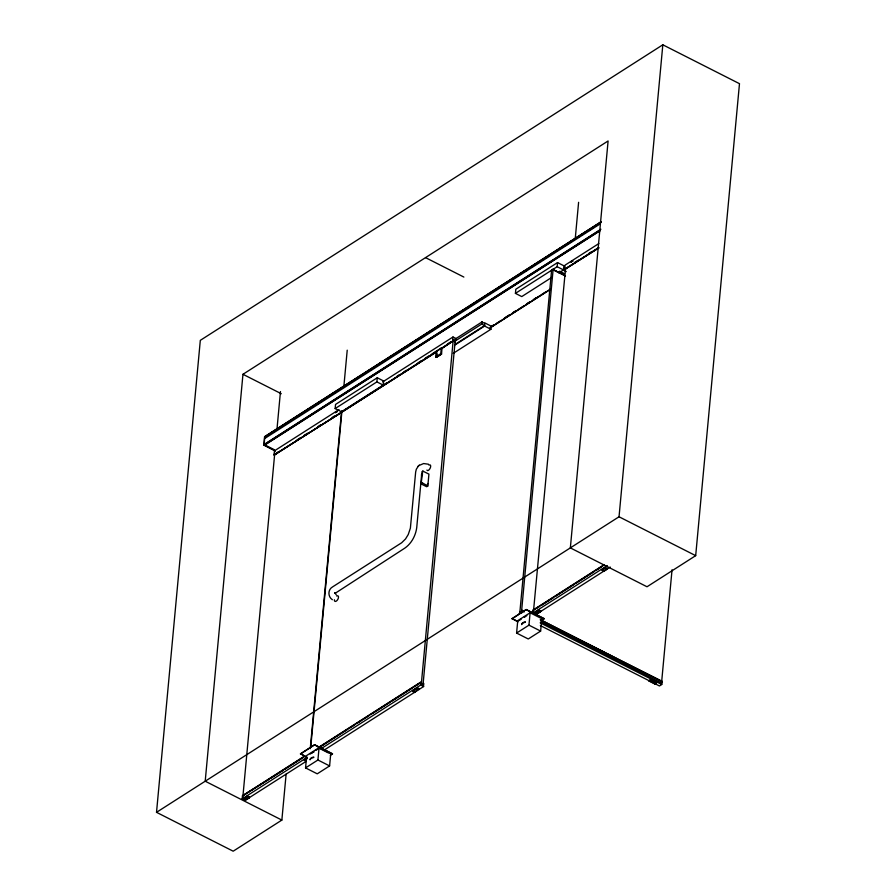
<?xml version="1.0" encoding="UTF-8"?>
<svg xmlns="http://www.w3.org/2000/svg" width="896" height="896" viewBox="0 0 896 896"><rect width="100%" height="100%" fill="white"/><g stroke="black" fill="none" stroke-linecap="round" stroke-linejoin="round"><path stroke-width="1.34" d="M601.283 221.592L264.555 436.677L263.95 445.133L275.33 451.002M275.341 450.8L264.085 445.032L264.757 436.778L601.25 221.85M454.653 341.354L481.723 324.061L481.914 321.989L484.837 323.467M482.306 322.19L481.723 324.061L484.646 325.539L455.224 344.333M281.859 820.086L233.173 851.2L156.52 812.325L200.312 340.346L662.827 44.8L739.48 83.675L695.688 555.654L647.013 586.768L570.349 547.893L608.104 140.963L242.962 374.293L205.206 781.211L281.859 820.086L286.126 774.099M265.586 436.094L265.507 436.867L271.69 432.712M306.107 761.376L245.09 800.363L242.166 798.874L242.458 795.782L304.64 756.045M274.075 454.966L341.443 412.485L274.075 454.966L274.456 450.834L338.99 409.606M274.49 453.555L274.344 455.101L452.614 341.13L452.995 336.997L455.918 338.475L455.045 342.362M242.85 797.026L274.658 454.216L278.174 451.965M276.92 429.834L280.47 391.541M244.608 798.605L247.475 796.051L249.413 797.037L249.346 797.81L246.557 799.59L244.608 798.605L247.475 796.051M246.557 799.59L246.635 798.818M306.421 757.053L300.485 753.782L314.675 744.722L332.539 753.771L330.333 755.429M335.149 408.565L335.541 404.432L377.272 377.765L383.6 380.979L383.219 385.112L376.891 381.898L335.149 408.565L341.477 411.779L386.411 383.04M306.32 761.41L304.382 760.413L304.45 759.64L307.238 757.859M305.558 767.906L317.923 759.998L319.077 747.611L330.758 753.536L329.605 765.923L317.24 773.83L305.558 767.906L306.712 755.507L347.67 729.355M310.251 748.72L341.533 411.477M343.795 387.106L347.222 350.179M341.734 410.838L341.589 412.384L436.486 351.747M310.733 747.342L341.891 411.488M300.462 754.04L314.675 744.722M376.891 381.898L377.272 377.765M421.781 473.11L416.73 527.621C415.677 535.595 411.522 543.469 404.835 548.117L334.947 593.443L334.992 592.715L336.202 594.798M441.963 348.354L441.56 354.088L436.531 357.302L435.725 356.899L436.251 351.221L441.28 348.006L442.086 348.41M436.834 352.699L436.408 357.246L441.437 354.032M436.531 357.302L436.845 353.898M427.84 483.493L426.933 486.282M427.829 486.002L428.926 474.118L422.722 471.038L421.31 482.283L427.829 486.002L426.675 486.741L420.75 483.739L421.904 482.989M435.725 356.899L440.754 353.685L441.28 348.006M412.653 691.466L412.731 690.693L417.368 687.736L419.317 688.722L419.238 689.494L417.301 688.509L412.653 691.466L414.602 692.462L418.152 689.461M417.301 688.509L417.368 687.736M321.126 748.675L420.706 685.037L421.478 682.192M421.266 682.08L421.12 683.626L423.494 684.835L423.64 683.29M455.258 342.474L455.403 340.928L453.029 339.718L452.883 341.264L441.168 348.757M324.05 750.154L423.629 686.526L423.427 683.178M482.037 324.262L482.07 322.067M455.179 344.859L484.602 326.054L484.882 322.952L491.21 326.166L490.93 329.258L453.264 353.326M551.902 277.323L521.752 296.587L515.424 293.373L515.816 289.24L557.547 262.573L563.875 265.787L563.494 269.909L558.858 272.877M518.022 621.846L512.086 618.576L526.266 609.504L544.141 618.565L540.837 620.917M516.589 633.058L517.742 620.67L530.107 612.763L541.789 618.688L540.635 631.086L528.27 638.982L516.589 633.058L528.954 625.162L530.107 612.763M519.355 613.838L519.938 611.52M519.758 611.632L519.624 613.178L521.506 611.979L553.19 268.722M551.645 269.707L519.837 612.528L521.394 611.531M521.584 613.39L521.864 610.288L524.35 611.542M515.424 293.373L557.166 266.706L557.547 262.573M512.064 618.834L526.266 609.504M610.232 567.034L535.718 614.656L532.795 613.166L533.086 610.075L604.106 564.693M598.954 247.934L564.704 269.259L565.085 265.126L598.853 243.555M533.221 611.755L533.355 610.21L604.386 564.827M533.478 611.318L565.555 268.374M535.472 612.752L538.653 609.997L540.59 610.982L540.523 611.755L537.421 613.738L535.472 612.752L538.653 609.997M537.421 613.738L537.488 612.965L535.539 611.979M575.187 239.243L578.603 202.317M602.067 570.203L605.237 567.437L607.186 568.434L607.118 569.206L604.016 571.189L602.067 570.203L605.237 567.437M604.016 571.189L604.083 570.416M156.52 812.325L619.035 516.779L662.827 44.8M649.096 681.083L650.72 679.325L656.555 682.282L656.488 683.066L654.942 684.051L649.096 681.083L650.72 679.325M654.942 684.051L655.01 683.278M661.707 681.24L672.045 569.755M540.355 625.565L659.445 685.966L661.763 684.488L662.054 681.386L540.478 619.73M418.41 466.032L416.315 469.258L415.654 472.058L410.379 528.17L408.24 534.531L405.541 538.944L401.643 542.774L332.808 586.757C327.734 589.322 327.69 596.736 332.371 599.726M418.947 465.55L423.618 463.546L428.467 464.218M417.984 466.435L419.384 465.136M265.003 436.878L601.227 222.107M273.75 431.603L294.067 418.41M296.139 417.301L360.035 376.264M360.92 375.906L389.48 357.448M390.365 357.09L411.858 343.146M412.742 342.787L418.925 338.632M419.81 338.274L434.235 328.843M435.12 328.485L441.302 324.33M442.187 323.971L456.613 314.541M457.509 314.182L477.826 301M479.886 299.891L595.605 225.736M596.49 225.378L600.32 222.723M265.776 436.733L270.491 433.72M274.019 431.469L277.558 429.206M281.086 426.955L284.626 424.693M288.154 422.43L291.693 420.179M296.397 417.166L299.936 414.904M303.464 412.653L307.003 410.39M310.531 408.128L314.07 405.877M317.598 403.614L321.138 401.363M325.853 398.35L329.381 396.088M332.92 393.837L336.448 391.574M339.987 389.312L343.515 387.061M348.23 384.048L350.582 382.547M355.298 379.534L358.826 377.272M362.365 375.021L365.893 372.758M370.608 369.746L372.96 368.245M377.675 365.232L380.027 363.731M382.39 362.219L388.282 358.456M392.986 355.443L395.349 353.942M400.053 350.93L402.416 349.429M404.768 347.917L409.483 344.915M414.187 341.902L417.726 339.64M420.078 338.139L424.794 335.126M427.146 333.626L431.861 330.613M436.565 327.6L438.928 326.099M442.456 323.837L447.171 320.824M449.523 319.323L454.238 316.31M458.954 313.298L461.306 311.797M464.845 309.534L468.373 307.283M471.912 305.021L476.616 302.008M481.331 298.995L483.683 297.494M487.222 295.232L490.75 292.981M494.29 290.718L497.818 288.467M501.357 286.205L506.061 283.192M509.6 280.93L513.128 278.678M516.667 276.416L520.195 274.165M523.734 271.902L527.262 269.64M531.978 266.638L535.517 264.376M539.045 262.114L542.584 259.862M546.112 257.6L549.651 255.349M554.355 252.336L556.718 250.824M561.422 247.822L564.962 245.56M568.49 243.298L572.029 241.046M576.744 238.034L579.096 236.533M588.515 230.507L594.406 226.744M597.946 224.482L600.298 222.981M317.576 403.872L319.939 402.371M382.368 362.477L385.896 360.226M404.746 348.174L408.274 345.923M501.334 286.462L503.686 284.962M523.712 272.16L526.064 270.659M566.115 245.067L569.643 242.805M588.493 230.765L592.032 228.502M600.309 223.798L264.858 438.424M263.816 444.685L600.914 229.242M264.006 444.786L599.704 230.272M599.928 230.642L264.23 445.166L264.04 444.506M264.208 445.368L599.906 230.866M382.704 381.909L452.995 336.997M296.946 439.97L300.462 437.718M303.99 435.467L307.507 433.216M318.069 426.474L320.41 424.973M332.147 417.48L334.488 415.979M574.594 262.55L578.088 260.322M588.571 253.624L590.901 252.134M396.962 376.309L399.302 374.808M403.984 371.818L406.325 370.317M418.04 362.835L421.557 360.584M425.074 358.344L428.59 356.093M432.107 353.853L435.613 351.602M447.328 344.12L450.845 341.869M454.843 339.282L481.914 321.989M564.704 269.259L598.472 247.688M564.973 269.394L598.741 247.822M436.699 351.859L341.309 412.25M441.381 348.858L452.614 341.13M490.336 327.074L493.875 324.811M504.47 318.035L509.186 315.022M512.714 312.771L516.253 310.509M526.848 303.733L529.211 302.232M533.915 299.219L536.278 297.718M490.582 327.197L494.11 324.934M496.474 323.434L501.178 320.421M503.541 318.909L509.432 315.146M511.784 313.645L516.499 310.632M518.851 309.131L523.566 306.118M525.918 304.618L530.634 301.605M532.986 300.093L538.877 296.33M541.229 294.829L545.944 291.816M490.291 327.611L550.368 289.195M490.269 327.813L550.346 289.43M421.848 471.856L423.013 471.117M521.864 610.288L523.958 611.789M319.066 747.074L420.997 681.946M242.726 795.917L303.744 756.93M268.755 779.531L242.458 795.782M271.107 778.03L282.834 770.538M285.186 769.037L303.957 757.042M318.17 747.958L420.09 682.83M539.392 606.603L533.086 610.075M541.722 605.114L553.37 597.677M555.699 596.187L573.16 585.021M575.49 583.542L594.115 571.637M596.445 570.147L601.104 567.168M350.022 727.854L354.704 724.864M357.045 723.363L361.738 720.373M364.078 718.872L368.76 715.87M372.277 713.63L389.85 702.397M392.19 700.907L412.104 688.173M414.456 686.683L420.314 682.942M310.139 754.062L312.413 752.618M315.806 750.445L318.08 748.989M518.907 620.67L521.17 619.214M524.574 617.042L526.837 615.597M242.166 798.874L306.701 757.646M532.795 613.166L607.32 565.555M304.382 760.413L307.16 758.632M247.565 798.224L249.413 797.037M538.53 612.304L540.59 610.982M605.114 569.755L607.186 568.434M540.859 620.659L544.141 618.565M662.054 681.386L623.213 662.122M557.166 266.706L563.494 269.909M562.554 269.752L566.272 271.634M559.608 271.208L564.57 273.728M564.648 275.139L553.101 269.718L565.499 276.013M553.269 269.618L564.435 275.274M425.533 257.622L463.859 277.066M484.602 326.054L490.93 329.258M436.251 351.221L436.934 351.557M440.754 353.685L441.56 354.088M619.035 516.779L695.688 555.654M242.962 374.293L281.288 393.725M605.17 568.221L607.118 569.206M264.768 444.875L274.232 449.68M538.574 610.77L540.523 611.755M526.243 609.762L544.107 618.822M521.651 610.422L524.126 611.688M540.254 619.864L661.842 681.52L661.696 683.077L541.352 622.048M541.33 620.603L558.701 629.406M561.176 630.672L604.598 652.691M607.085 653.946L617.008 658.986M540.187 622.821L661.763 684.488M650.642 680.098L656.488 683.066M528.954 625.162L540.635 631.086M512.086 618.576L516.846 620.984M420.706 685.037L423.629 686.526M412.731 690.693L414.68 691.678M314.653 744.979L332.517 754.04M319.211 748.272L328.44 752.954M317.923 759.998L329.605 765.923M300.485 753.782L306.443 756.795M304.45 759.64L306.398 760.626M247.397 796.824L249.346 797.81M313.174 752.36A4.234 2.352 5.3 0 1 313.97 751.979M421.478 474.779A3.741 2.531 57.4 0 1 422.005 474.376M421.411 475.048A3.539 2.397 57.4 0 1 422.52 474.488M428.971 465.136A3.114 1.501 -62.9 0 1 430.662 466.054A3.114 1.501 -62.9 0 1 429.15 469.717A3.114 1.501 -62.9 0 1 426.922 470.075M336.661 596.008A3.114 1.602 -61.1 0 1 338.464 597.419A3.114 1.602 -61.1 0 1 336.179 601.171A3.114 1.602 -61.1 0 1 334.376 599.771M335.541 412.698A1.322 0.739 5.3 0 1 336.358 412.171M335.664 412.563A1.322 0.739 5.3 0 1 335.978 411.79A1.322 0.739 5.3 0 1 337.422 411.734M571.144 262.147A1.322 0.739 5.3 0 1 571.973 261.621M571.267 262.013A1.322 0.739 5.3 0 1 571.581 261.229A1.322 0.739 5.3 0 1 573.026 261.184M524.317 616.918A4.827 2.677 5.3 0 1 525.224 616.482M521.696 624.165A5.902 3.27 5.3 0 1 525.347 621.835M521.651 624.624A5.902 3.27 5.3 0 1 525.314 622.283M311.73 753.334A4.827 2.677 5.3 0 1 312.066 752.685M312.715 752.125A4.827 2.677 5.3 0 1 313.622 751.688M310.094 759.382A5.902 3.27 5.3 0 1 313.757 757.042M310.05 759.83A5.902 3.27 5.3 0 1 313.712 757.49M453.186 340.379L421.389 683.189L423.069 684.309L455.134 341.365L453.186 340.379M335.115 592.782L335.037 593.398L335.115 592.782"/></g></svg>
